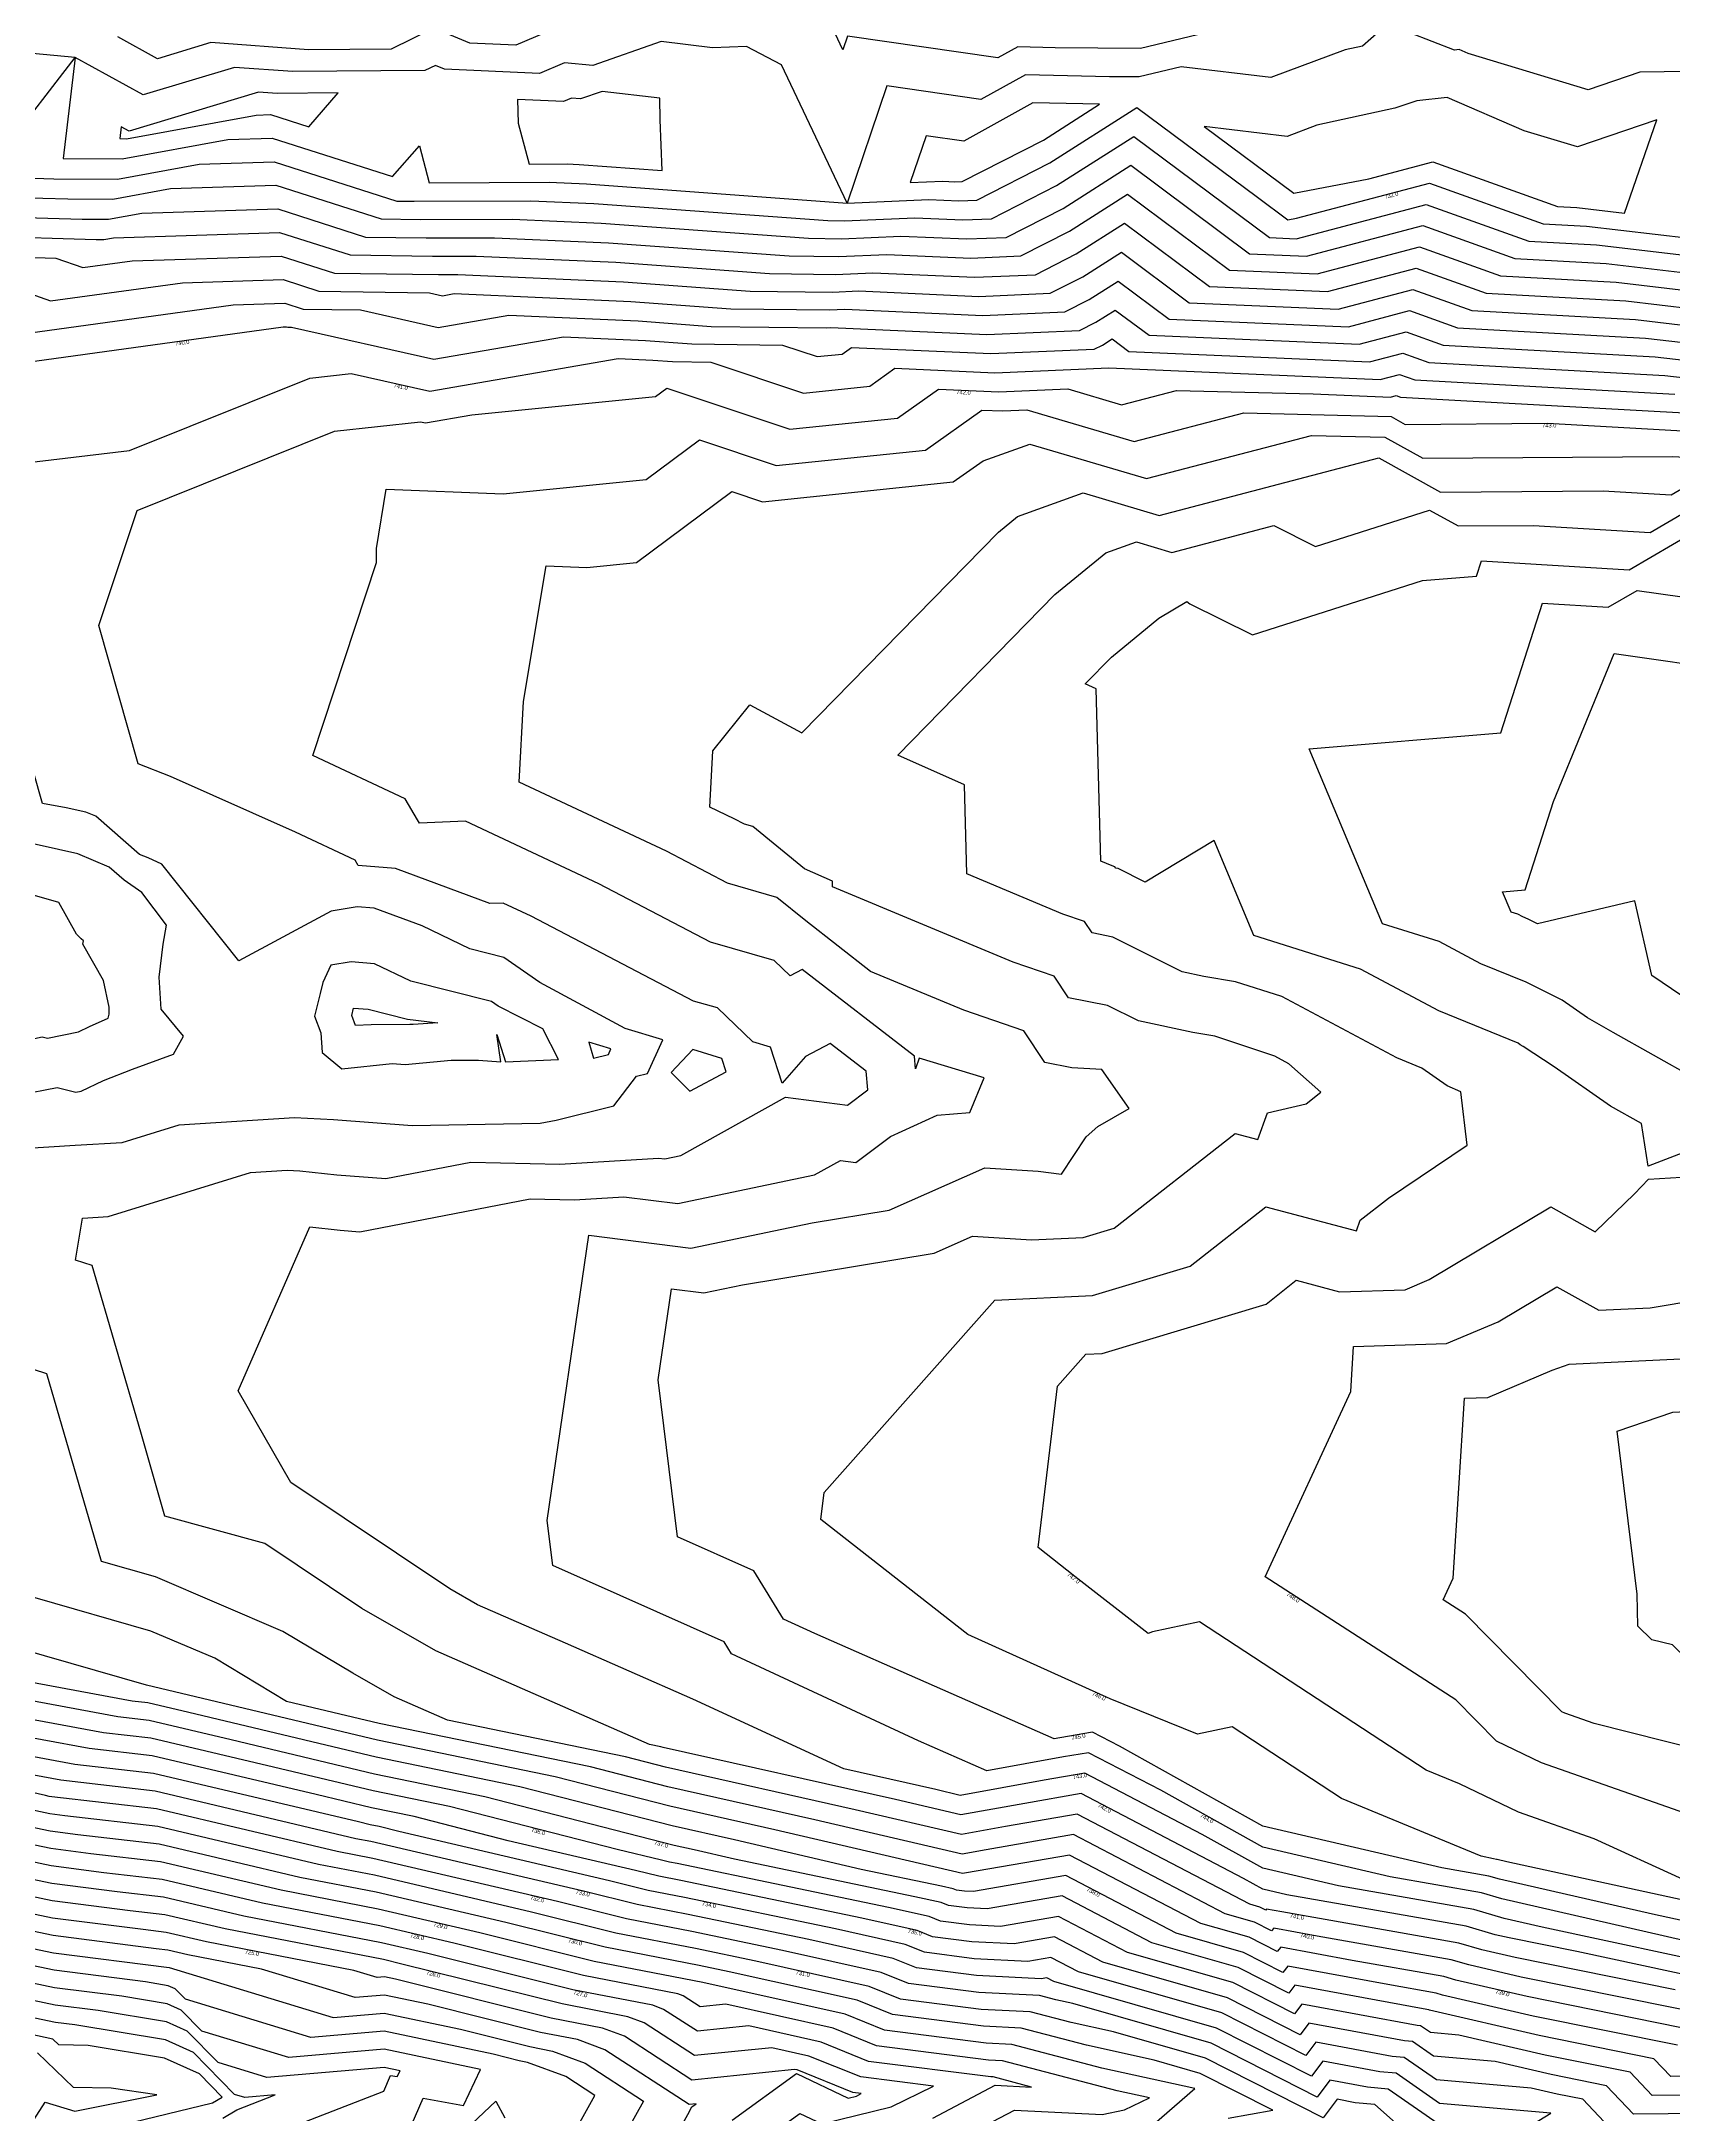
# Model space of a CAD drawing. Extents: x 1684434 to 1702565, y 997334 to 1000228.
# Drawn here: x 1699026.8 to 1699224.7, y 999294.9 to 999546.5 of the extents above; entities that cross this region are included whole.
import ezdxf

# ---------------------------------------------------------------- set-up
doc = ezdxf.new("R2010")
doc.units = 0
doc.layers.add('Default', color=7, linetype='Continuous')

msp = doc.modelspace()

# ---------------------------------------------------------------- linework, layer by layer
at = {"layer": 'Default'}
for points in [[(1699229.57, 999542.9), (1699220.66, 999542.8), (1699214.4, 999540.65), (1699199.83, 999545.07), (1699198.73, 999545.54), (1699198.17, 999545.48), (1699190.03, 999548.62), (1699187.03, 999545.95), (1699184.91, 999545.49), (1699175.9, 999542.13), (1699165.02, 999543.44), (1699159.93, 999542.22), (1699156.34, 999542.25), (1699146.12, 999542.47), (1699140.72, 999539.48), (1699129.32, 999541.13), (1699124.52, 999526.91), (1699116.55, 999543.69), (1699112.29, 999545.9), (1699108.15, 999545.77), (1699101.94, 999546.51), (1699093.67, 999543.62), (1699090.2, 999543.92), (1699087.19, 999542.65), (1699075.67, 999543.16), (1699074.58, 999543.62), (1699073.28, 999542.98), (1699057.24, 999542.86), (1699050.2, 999543.38), (1699039.12, 999540.03), (1699030.84, 999544.58), (1699029.4, 999532.32), (1699036.55, 999532.28), (1699049.36, 999534.61), (1699054.77, 999534.79), (1699069.35, 999530.12), (1699072.61, 999533.87), (1699073.8, 999529.37), (1699088.34, 999529.43), (1699092.89, 999529.23), (1699124.52, 999526.91), (1699134.42, 999527.35), (1699138.06, 999527.18), (1699140.22, 999527.28), (1699149.1, 999531.79), (1699159.66, 999538.51), (1699174.26, 999527.63), (1699177.96, 999524.88), (1699179.02, 999525.08), (1699195.14, 999529.33), (1699208.94, 999524.39), (1699214.2, 999524.11), (1699226.67, 999522.64)], [(1699089.35, 999548.2), (1699084.29, 999546.07), (1699078.73, 999546.31), (1699074.38, 999548.12), (1699069.17, 999545.58), (1699059.14, 999545.51), (1699047.3, 999546.38), (1699040.84, 999544.43), (1699036.01, 999547.08)], [(1699173.06, 999548.77), (1699160.07, 999545.66), (1699149.74, 999545.77), (1699145.19, 999545.86), (1699142.79, 999544.54), (1699124.55, 999547.18), (1699123.99, 999545.51), (1699123.06, 999547.48)], [(1699010.51, 999546.46), (1699005.4, 999545.65), (1699002.11, 999545.52), (1698991.42, 999545.47), (1698989.87, 999545.54), (1698986.81, 999545.25), (1698984.07, 999545.25), (1698980.41, 999545.24), (1698975.95, 999544.69), (1698974.55, 999537.99), (1698981.99, 999535.74), (1698983.43, 999535.62), (1698985.18, 999534.52), (1698991.89, 999534.34), (1699002, 999536.92), (1699005.93, 999537.06), (1699022.31, 999533.48), (1699030.84, 999544.58), (1699010.51, 999546.46)], [(1699055.34, 999540.22), (1699053.09, 999540.38), (1699037.41, 999535.63), (1699036.43, 999536.17), (1699036.26, 999534.73), (1699037.1, 999534.72), (1699052.83, 999537.59), (1699054.55, 999537.65), (1699059.19, 999536.16), (1699062.77, 999540.27), (1699055.34, 999540.22)], [(1699101.83, 999537.01), (1699101.76, 999539.64), (1699094.79, 999540.47), (1699092.16, 999539.55), (1699091.05, 999539.65), (1699090.09, 999539.24), (1699084.53, 999539.49), (1699084.61, 999536.59), (1699085.92, 999531.65), (1699090.55, 999531.67), (1699092, 999531.61), (1699102.07, 999530.87), (1699101.83, 999537.01)], [(1699147.04, 999539.07), (1699138.64, 999534.42), (1699134.08, 999535.08), (1699132.16, 999529.39), (1699136.12, 999529.57), (1699137.58, 999529.5), (1699138.44, 999529.54), (1699148.3, 999534.55), (1699155.13, 999538.9), (1699147.04, 999539.07)], [(1699213.1, 999533.72), (1699206.63, 999535.69), (1699197.28, 999539.73), (1699193.59, 999539.33), (1699190.92, 999538.42), (1699181.48, 999536.35), (1699177.87, 999535), (1699167.82, 999536.21), (1699178.7, 999528.1), (1699187.77, 999529.86), (1699195.55, 999531.91), (1699210.68, 999526.5), (1699213.01, 999526.37), (1699218.8, 999525.69), (1699222.73, 999537.03), (1699213.1, 999533.72)], [(1699025.83, 999529.95), (1699028.26, 999529.87), (1699036, 999529.83), (1699045.9, 999531.64), (1699054.98, 999531.93), (1699069.87, 999527.16), (1699071.97, 999527.13), (1699086.13, 999527.19), (1699093.79, 999526.86), (1699122.16, 999524.78), (1699124.16, 999524.75), (1699132.72, 999525.12), (1699138.55, 999524.86), (1699142, 999525.01), (1699149.9, 999529.03), (1699159.28, 999535), (1699175.75, 999522.73), (1699178.96, 999522.59), (1699194.74, 999526.75), (1699207.21, 999522.29), (1699215.39, 999521.84), (1699226.78, 999520.5)], [(1699023.91, 999527.59), (1699029.98, 999527.42), (1699035.44, 999527.38), (1699042.43, 999528.66), (1699055.2, 999529.07), (1699067.98, 999524.98), (1699072.71, 999524.91), (1699083.92, 999524.95), (1699094.68, 999524.48), (1699119.81, 999522.64), (1699123.8, 999522.59), (1699131.03, 999522.9), (1699139.03, 999522.55), (1699143.79, 999522.75), (1699150.69, 999526.26), (1699158.9, 999531.49), (1699173.31, 999520.75), (1699180.23, 999520.46), (1699194.33, 999524.17), (1699205.48, 999520.19), (1699216.58, 999519.58), (1699226.9, 999518.36)], [(1699021.98, 999525.24), (1699031.7, 999524.96), (1699034.89, 999524.94), (1699038.96, 999525.68), (1699055.42, 999526.21), (1699066.09, 999522.79), (1699073.45, 999522.68), (1699081.71, 999522.71), (1699095.57, 999522.1), (1699117.45, 999520.5), (1699123.44, 999520.43), (1699129.33, 999520.68), (1699139.52, 999520.23), (1699145.57, 999520.49), (1699151.49, 999523.5), (1699158.52, 999527.98), (1699170.87, 999518.78), (1699181.51, 999518.32), (1699193.93, 999521.59), (1699203.75, 999518.08), (1699217.77, 999517.31), (1699227.01, 999516.22)], [(1699020.06, 999522.89), (1699033.42, 999522.5), (1699034.33, 999522.49), (1699035.5, 999522.7), (1699055.63, 999523.34), (1699064.2, 999520.61), (1699074.19, 999520.45), (1699079.5, 999520.48), (1699096.46, 999519.73), (1699115.09, 999518.36), (1699123.08, 999518.26), (1699127.63, 999518.46), (1699140, 999517.91), (1699147.35, 999518.22), (1699152.28, 999520.73), (1699158.14, 999524.47), (1699168.44, 999516.8), (1699182.78, 999516.19), (1699193.52, 999519.02), (1699202.01, 999515.98), (1699218.96, 999515.05), (1699227.13, 999514.09)], [(1699018.14, 999520.54), (1699028.51, 999520.23), (1699031.77, 999519.08), (1699037.78, 999519.91), (1699055.85, 999520.48), (1699062.31, 999518.42), (1699074.93, 999518.23), (1699077.28, 999518.24), (1699097.36, 999517.35), (1699112.74, 999516.23), (1699122.72, 999516.1), (1699125.93, 999516.24), (1699140.49, 999515.59), (1699149.13, 999515.96), (1699153.08, 999517.97), (1699157.77, 999520.96), (1699166, 999514.82), (1699184.05, 999514.05), (1699193.12, 999516.44), (1699200.28, 999513.87), (1699220.15, 999512.79), (1699227.24, 999511.95)], [(1699019.18, 999518.1), (1699027.85, 999515.03), (1699043.89, 999517.24), (1699056.07, 999517.62), (1699060.42, 999516.23), (1699073.84, 999516.03), (1699075.41, 999515.67), (1699076.84, 999515.92), (1699098.25, 999514.98), (1699110.38, 999514.09), (1699122.36, 999513.94), (1699124.23, 999514.02), (1699140.97, 999513.27), (1699150.91, 999513.7), (1699153.87, 999515.2), (1699157.39, 999517.44), (1699163.56, 999512.84), (1699185.33, 999511.91), (1699192.71, 999513.86), (1699198.55, 999511.77), (1699221.34, 999510.52), (1699227.36, 999509.81)], [(1699023.94, 999510.97), (1699050, 999514.56), (1699056.28, 999514.76), (1699058.53, 999514.05), (1699065.46, 999513.94), (1699074.9, 999511.81), (1699083.47, 999513.29), (1699099.14, 999512.6), (1699108.02, 999511.95), (1699122, 999511.78), (1699122.53, 999511.8), (1699141.46, 999510.95), (1699152.69, 999511.44), (1699154.67, 999512.44), (1699157.01, 999513.93), (1699161.13, 999510.87), (1699186.6, 999509.78), (1699192.3, 999511.28), (1699196.82, 999509.67), (1699222.53, 999508.26), (1699227.47, 999507.68)], [(1699020.03, 999506.92), (1699056.1, 999511.89), (1699056.5, 999511.9), (1699056.64, 999511.86), (1699057.08, 999511.85), (1699074.38, 999507.96), (1699090.1, 999510.67), (1699100.04, 999510.23), (1699105.67, 999509.82), (1699116.64, 999509.68), (1699120.86, 999508.27), (1699123.88, 999508.58), (1699125.02, 999509.39), (1699141.94, 999508.64), (1699154.47, 999509.17), (1699155.46, 999509.68), (1699156.63, 999510.42), (1699158.69, 999508.89), (1699187.87, 999507.64), (1699191.9, 999508.7), (1699195.08, 999507.56), (1699223.71, 999505.99), (1699227.58, 999505.54)], [(1699022.86, 999495.15), (1699037.44, 999496.9), (1699059.31, 999505.68), (1699064.35, 999506.24), (1699073.87, 999504.1), (1699096.73, 999508.04), (1699100.93, 999507.85), (1699103.31, 999507.68), (1699107.95, 999507.62), (1699119.2, 999503.86), (1699127.25, 999504.7), (1699130.29, 999506.86), (1699142.43, 999506.32), (1699156.26, 999506.91), (1699189.14, 999505.5), (1699191.49, 999506.12), (1699193.35, 999505.46), (1699224.9, 999503.73)], [(1699232.4, 999310.55), (1699213.02, 999314.7), (1699204.8, 999316.36), (1699203.09, 999316.75), (1699199.61, 999317.78), (1699177.85, 999321.6), (1699174.93, 999322.28), (1699172.58, 999323.59), (1699152.87, 999333.88), (1699146.05, 999332.7), (1699138.3, 999331.3), (1699130.37, 999333.15), (1699102.2, 999339.47), (1699101.9, 999339.55), (1699100.54, 999339.83), (1699074.61, 999351.22), (1699065.61, 999356.36), (1699053.88, 999364.22), (1699041.74, 999367.57), (1699038.83, 999377.74), (1699032.91, 999397.98), (1699030.91, 999398.64), (1699031.75, 999403.71), (1699033.63, 999403.84), (1699034.84, 999403.9), (1699052.14, 999409.27), (1699056.59, 999409.55), (1699058.09, 999409.48), (1699062.58, 999408.98), (1699068.54, 999408.52), (1699078.87, 999410.53), (1699089.66, 999410.26), (1699101.62, 999411.01), (1699102.39, 999410.91), (1699104.34, 999411.32), (1699117.03, 999418.39), (1699124.54, 999417.45), (1699127, 999419.3), (1699126.79, 999421.56), (1699122.46, 999424.91), (1699119.43, 999423.33), (1699116.63, 999420.09), (1699115.21, 999424.47), (1699113.05, 999425.12), (1699108.77, 999429.23), (1699105.88, 999430.07), (1699086.17, 999440.36), (1699082.76, 999441.96), (1699081.16, 999441.9), (1699069.73, 999446.15), (1699065.17, 999446.52), (1699064.81, 999447.15), (1699057.58, 999450.55), (1699042.43, 999457.3), (1699038.51, 999458.86), (1699033.73, 999475.63), (1699038.36, 999489.6), (1699062.31, 999499.22), (1699072.75, 999500.37), (1699073.35, 999500.24), (1699078.99, 999501.21), (1699101.27, 999503.42), (1699102.63, 999504.44), (1699117.54, 999499.46), (1699130.62, 999500.82), (1699135.57, 999504.33), (1699142.91, 999504), (1699151.28, 999504.36), (1699157.78, 999502.43), (1699164.44, 999504.18), (1699181.02, 999503.77), (1699190.42, 999503.37), (1699191.09, 999503.54), (1699191.62, 999503.35), (1699226.09, 999501.47)], [(1699232.56, 999312.58), (1699208.83, 999317.67), (1699204.19, 999318.73), (1699200.53, 999319.8), (1699184.11, 999322.69), (1699174.93, 999324.83), (1699167.57, 999328.93), (1699153.33, 999336.37), (1699148.4, 999335.51), (1699138.23, 999333.67), (1699135.26, 999334.37), (1699124.1, 999336.87), (1699105.8, 999345.34), (1699090.34, 999352.13), (1699079.67, 999356.81), (1699076.3, 999358.74), (1699057.02, 999371.65), (1699050.63, 999382.77), (1699059.32, 999402.66), (1699062.98, 999402.25), (1699065.37, 999402.07), (1699086.03, 999406.08), (1699091.42, 999405.95), (1699097.4, 999406.32), (1699103.97, 999405.49), (1699120.53, 999408.96), (1699123.7, 999410.72), (1699125.57, 999410.49), (1699129.75, 999413.63), (1699135.41, 999416.22), (1699139.4, 999416.54), (1699141.11, 999420.75), (1699133.22, 999423.13), (1699132.8, 999421.85), (1699132.66, 999423.38), (1699119.05, 999433.91), (1699117.57, 999433.14), (1699115.63, 999434.99), (1699107.94, 999437.22), (1699094.39, 999444.3), (1699078.19, 999451.88), (1699072.61, 999451.67), (1699072.37, 999452.04), (1699070.88, 999454.62), (1699059.7, 999459.88), (1699067.41, 999483.27), (1699067.4, 999484.99), (1699068.59, 999492.18), (1699082.78, 999491.63), (1699100.11, 999493.35), (1699106.57, 999498.17), (1699115.88, 999495.05), (1699134, 999496.94), (1699140.84, 999501.79), (1699143.4, 999501.68), (1699146.31, 999501.81), (1699159.3, 999497.96), (1699172.62, 999501.44), (1699190.48, 999501), (1699192.21, 999500.05), (1699209.46, 999500.18), (1699227.28, 999499.2)], [(1699225.95, 999316.07), (1699203.91, 999321.11), (1699201.44, 999321.83), (1699190.38, 999323.78), (1699174.93, 999327.38), (1699162.55, 999334.28), (1699153.79, 999338.85), (1699150.76, 999338.33), (1699141.46, 999336.64), (1699133.15, 999340.3), (1699110.49, 999350.83), (1699109.58, 999352.3), (1699088.78, 999361.56), (1699088.1, 999367.01), (1699093.18, 999401.64), (1699105.54, 999400.06), (1699120.27, 999403.15), (1699129.58, 999404.68), (1699141.22, 999409.84), (1699147.66, 999409.43), (1699150.5, 999409.06), (1699153.48, 999413.58), (1699154.9, 999414.85), (1699158.7, 999417.04), (1699155.39, 999421.76), (1699151.76, 999421.97), (1699148.49, 999422.61), (1699145.93, 999426.47), (1699138.65, 999428.95), (1699127.35, 999433.67), (1699119.48, 999439.8), (1699115.97, 999442.65), (1699109.99, 999444.38), (1699102.6, 999448.24), (1699084.7, 999456.62), (1699085.25, 999466.44), (1699087.98, 999482.87), (1699092.91, 999482.68), (1699098.94, 999483.28), (1699110.5, 999491.89), (1699114.23, 999490.65), (1699137.37, 999493.06), (1699141, 999495.63), (1699146.67, 999497.67), (1699160.82, 999493.48), (1699180.81, 999498.71), (1699189.74, 999498.49), (1699194.34, 999495.94), (1699224.62, 999496.17), (1699226.98, 999496.03)], [(1699233.36, 999316.81), (1699222.19, 999319.24), (1699203.63, 999323.49), (1699202.35, 999323.86), (1699196.64, 999324.87), (1699174.93, 999329.93), (1699157.53, 999339.62), (1699154.25, 999341.34), (1699153.11, 999341.14), (1699149.62, 999340.51), (1699120.57, 999353.3), (1699116.79, 999355.05), (1699113.18, 999360.93), (1699103.93, 999365.04), (1699101.56, 999384.11), (1699103.18, 999395.14), (1699107.12, 999394.64), (1699111.81, 999395.62), (1699135.06, 999399.45), (1699139.72, 999401.52), (1699146.88, 999401.07), (1699153.13, 999401.36), (1699156.89, 999402.49), (1699171.56, 999414), (1699174.31, 999413.27), (1699175.5, 999416.49), (1699180.17, 999417.59), (1699181.96, 999419), (1699178.07, 999422.46), (1699176.39, 999423.37), (1699169.12, 999425.82), (1699166.42, 999426.27), (1699159.83, 999427.66), (1699156.1, 999429.54), (1699151.35, 999430.47), (1699149.61, 999433.1), (1699144.65, 999434.79), (1699122.74, 999443.94), (1699122.72, 999444.62), (1699119.34, 999446.13), (1699113.04, 999451.25), (1699112.04, 999451.54), (1699110.81, 999452.18), (1699107.83, 999453.58), (1699108.21, 999460.45), (1699112.7, 999466.01), (1699119.02, 999462.61), (1699142.84, 999486.97), (1699145.16, 999488.87), (1699153.13, 999491.73), (1699162.35, 999489), (1699188.99, 999495.98), (1699196.48, 999491.84), (1699216.2, 999491.99), (1699224.44, 999491.49), (1699229.17, 999494.25)], [(1699234.29, 999319.13), (1699204.51, 999325.6), (1699203.35, 999325.87), (1699203.27, 999325.89), (1699202.91, 999325.96), (1699201.42, 999326.3), (1699184.48, 999333.29), (1699171.22, 999341.98), (1699166.99, 999341.08), (1699156.41, 999345.39), (1699139.12, 999353.2), (1699133.19, 999357.83), (1699121.32, 999367.15), (1699121.71, 999370.41), (1699142.4, 999393.78), (1699154.28, 999394.33), (1699166.1, 999397.89), (1699175.27, 999405.09), (1699186.27, 999402.18), (1699186.75, 999403.46), (1699190.18, 999406.16), (1699199.73, 999412.57), (1699198.96, 999419.05), (1699197.3, 999419.78), (1699194.23, 999421.92), (1699191.17, 999423.17), (1699177.21, 999430.63), (1699171.62, 999432.4), (1699167.76, 999433.05), (1699165.12, 999433.61), (1699156.73, 999437.84), (1699154.22, 999438.33), (1699153.29, 999439.73), (1699150.66, 999440.63), (1699139.02, 999445.49), (1699138.72, 999456.3), (1699130.64, 999459.91), (1699149.69, 999479.4), (1699155.89, 999484.46), (1699159.59, 999485.79), (1699163.87, 999484.52), (1699176.24, 999487.76), (1699181.33, 999485.24), (1699195.13, 999489.66), (1699198.61, 999487.73), (1699207.77, 999487.8), (1699221.9, 999486.95), (1699230.01, 999491.68)], [(1699227.96, 999412.46), (1699221.68, 999410.02), (1699220.84, 999415.21), (1699217.09, 999417.33), (1699210.28, 999422.07), (1699206.5, 999424.55), (1699206.16, 999424.77), (1699205.88, 999424.97), (1699196.26, 999428.87), (1699186.76, 999433.95), (1699173.85, 999438.04), (1699169.02, 999449.57), (1699160.65, 999444.48), (1699157.37, 999446.14), (1699157.08, 999446.19), (1699156.97, 999446.36), (1699156.66, 999446.46), (1699155.29, 999447.03), (1699154.72, 999467.97), (1699153.38, 999468.58), (1699156.55, 999471.82), (1699162.29, 999476.52), (1699165.71, 999478.54), (1699166.07, 999478.27), (1699173.67, 999474.5), (1699194.3, 999481.1), (1699200.85, 999481.64), (1699201.45, 999483.49), (1699219.36, 999482.41), (1699227.24, 999487)], [(1699232.11, 999417.98), (1699217.44, 999426.26), (1699214.31, 999428.03), (1699211.23, 999430.16), (1699206.87, 999432.34), (1699201.36, 999434.58), (1699196.31, 999437.28), (1699189.45, 999439.45), (1699180.55, 999460.68), (1699203.79, 999462.61), (1699208.86, 999478.35), (1699216.83, 999477.87), (1699220.32, 999479.91), (1699231.52, 999478.33)], [(1699023.81, 999412.12), (1699030.84, 999412.59), (1699036.56, 999412.9), (1699043.48, 999415.05), (1699057.46, 999415.92), (1699062.18, 999415.7), (1699071.72, 999414.97), (1699087.28, 999415.23), (1699089.2, 999415.6), (1699096.19, 999417.35), (1699098.95, 999420.95), (1699100.3, 999421.29), (1699102.13, 999425.34), (1699097.58, 999426.72), (1699087.24, 999432.3), (1699082.87, 999435.37), (1699078.74, 999436.42), (1699072.95, 999439.18), (1699067.13, 999441.35), (1699065.05, 999441.52), (1699061.9, 999440.96), (1699050.7, 999434.93), (1699041.38, 999446.69), (1699039.7, 999447.43), (1699038.64, 999447.85), (1699033.35, 999452.49), (1699032.13, 999453.01), (1699029.78, 999453.53), (1699026.89, 999454.06), (1699021.25, 999473.83)], [(1699225.75, 999430.7), (1699222.13, 999433.18), (1699220.07, 999442.21), (1699208.23, 999439.45), (1699207.1, 999440.02), (1699206.45, 999440.28), (1699205.86, 999440.6), (1699205.05, 999440.85), (1699204.01, 999443.34), (1699206.74, 999443.57), (1699210.19, 999454.3), (1699217.54, 999472.24), (1699232.24, 999470.16)], [(1699024.11, 999418.67), (1699028.68, 999419.59), (1699030.95, 999419.01), (1699031.58, 999419.14), (1699034.3, 999420.44), (1699037.79, 999421.79), (1699042.78, 999423.64), (1699043.98, 999425.81), (1699041.3, 999429.08), (1699041.06, 999432.95), (1699041.52, 999436.97), (1699041.94, 999439.29), (1699038.95, 999443.23), (1699036.81, 999444.72), (1699034.99, 999446.31), (1699031.16, 999447.95), (1699023.78, 999449.59)], [(1699025.54, 999425.46), (1699026.85, 999425.72), (1699027.49, 999425.55), (1699031.24, 999426.33), (1699032.61, 999426.98), (1699034.85, 999428), (1699034.99, 999428.48), (1699034.98, 999429.32), (1699034.31, 999432.57), (1699031.79, 999436.99), (1699031.88, 999437.39), (1699031.57, 999437.6), (1699031.01, 999438.19), (1699028.88, 999442.04), (1699021.05, 999444.27)], [(1699083.07, 999422.68), (1699089.49, 999422.96), (1699087.59, 999426.71), (1699082.15, 999429.44), (1699081.35, 999430), (1699071.59, 999432.48), (1699067.16, 999434.59), (1699064.32, 999434.81), (1699061.85, 999434.44), (1699060.88, 999432.3), (1699060.58, 999430.97), (1699059.89, 999428.25), (1699060.66, 999426.21), (1699060.81, 999423.82), (1699063.2, 999421.86), (1699069.29, 999422.48), (1699070.88, 999422.36), (1699076.46, 999422.91), (1699079.78, 999422.9), (1699082.47, 999422.71), (1699082.02, 999426), (1699083.07, 999422.68)], [(1699071.45, 999427.22), (1699066.77, 999427.19), (1699064.86, 999427.11), (1699064.4, 999428.33), (1699064.6, 999429.22), (1699066.38, 999429.08), (1699071.15, 999427.85), (1699074.85, 999427.44), (1699071.87, 999427.23), (1699071.45, 999427.22)], [(1699093.15, 999425.07), (1699093.74, 999423.13), (1699095.54, 999423.58), (1699095.84, 999424.25), (1699093.15, 999425.07)], [(1699105.79, 999424.17), (1699103.14, 999421.41), (1699105.42, 999419.12), (1699109.82, 999421.47), (1699109.29, 999423.11), (1699105.79, 999424.17)], [(1699225.91, 999323.46), (1699215.12, 999328.41), (1699205.94, 999331.63), (1699198.77, 999335.05), (1699194.73, 999336.71), (1699167.24, 999354.71), (1699161.54, 999353.5), (1699161.01, 999353.3), (1699152.11, 999360.25), (1699147.66, 999363.74), (1699150, 999383.32), (1699153.45, 999387.21), (1699155.43, 999387.31), (1699175.31, 999393.3), (1699178.98, 999396.18), (1699184.24, 999394.79), (1699192.19, 999395.03), (1699195.11, 999396.26), (1699209.85, 999405.08), (1699215.25, 999402.07), (1699220.03, 999406.68), (1699221.7, 999408.44), (1699231.05, 999409.03)], [(1699227.75, 999330.96), (1699208.74, 999337.63), (1699203.27, 999340.24), (1699198.32, 999345.25), (1699175.2, 999360.19), (1699185.59, 999382.69), (1699185.94, 999388.14), (1699197.2, 999388.49), (1699203.46, 999391.14), (1699210.58, 999395.4), (1699215.69, 999392.55), (1699221.91, 999392.85), (1699233.95, 999394.84)], [(1699224.96, 999310.07), (1699205.52, 999313.99), (1699201.5, 999314.92), (1699198.7, 999315.75), (1699177.21, 999319.53), (1699175.38, 999319.86), (1699175.29, 999319.75), (1699174.57, 999320.12), (1699173.34, 999320.47), (1699152.41, 999331.4), (1699143.7, 999329.89), (1699138.37, 999328.92), (1699125.48, 999331.93), (1699102.47, 999337.1), (1699097.63, 999338.34), (1699076.02, 999342.78), (1699069.54, 999345.63), (1699064.55, 999348.48), (1699056.05, 999353.57), (1699040.58, 999360.19), (1699034.06, 999362.06), (1699027.41, 999384.81), (1699017.91, 999387.91)], [(1699232.27, 999338.05), (1699215.11, 999342.38), (1699211.54, 999343.63), (1699211.2, 999343.79), (1699199.5, 999355.65), (1699196.79, 999357.4), (1699198.01, 999360.04), (1699199.38, 999381.86), (1699202.2, 999381.94), (1699210.02, 999385.26), (1699212.1, 999385.98), (1699226.49, 999386.68)], [(1699237.75, 999339.07), (1699224.61, 999351.92), (1699222.12, 999352.55), (1699220.41, 999354.2), (1699220.32, 999358.09), (1699217.9, 999377.86), (1699224.67, 999380.19), (1699231.07, 999380.5)], [(1699230.98, 999306.64), (1699206.25, 999311.62), (1699199.91, 999313.09), (1699197.79, 999313.72), (1699181.5, 999316.58), (1699176.24, 999317.56), (1699175.99, 999317.23), (1699173.91, 999318.28), (1699170.37, 999319.3), (1699151.95, 999328.92), (1699141.35, 999327.07), (1699138.44, 999326.55), (1699120.59, 999330.71), (1699102.73, 999334.72), (1699093.35, 999337.13), (1699067.73, 999342.4), (1699056.51, 999345.07), (1699047.78, 999350.3), (1699040.05, 999353.61), (1699026, 999357.64)], [(1699228.11, 999304.99), (1699206.98, 999309.25), (1699198.32, 999311.26), (1699196.87, 999311.69), (1699185.78, 999313.64), (1699177.09, 999315.25), (1699176.68, 999314.71), (1699173.25, 999316.45), (1699167.4, 999318.12), (1699151.49, 999326.43), (1699138.99, 999324.26), (1699138.51, 999324.17), (1699115.71, 999329.5), (1699103, 999332.35), (1699089.08, 999335.92), (1699067.54, 999340.35), (1699039.51, 999347.03), (1699017.94, 999353.22)], [(1699225.24, 999303.35), (1699207.71, 999306.89), (1699196.73, 999309.43), (1699195.96, 999309.66), (1699190.07, 999310.7), (1699177.94, 999312.94), (1699177.37, 999312.19), (1699172.59, 999314.61), (1699164.43, 999316.95), (1699151.04, 999323.95), (1699139.84, 999322), (1699138.75, 999322.05), (1699137.75, 999322.18), (1699137.36, 999322.34), (1699135.95, 999322.66), (1699126.22, 999324.68), (1699110.82, 999328.28), (1699103.26, 999329.98), (1699084.81, 999334.72), (1699067.36, 999338.3), (1699044.65, 999343.71), (1699039.68, 999344.89), (1699037.78, 999345.11), (1699014.05, 999349.49)], [(1699232.34, 999299.62), (1699224.43, 999299.53), (1699222.37, 999301.71), (1699208.44, 999304.52), (1699195.14, 999307.6), (1699195.05, 999307.63), (1699194.36, 999307.75), (1699178.8, 999310.63), (1699178.07, 999309.66), (1699171.93, 999312.78), (1699161.46, 999315.78), (1699150.58, 999321.46), (1699141.48, 999319.88), (1699139.04, 999320), (1699136.78, 999320.29), (1699135.9, 999320.65), (1699132.73, 999321.36), (1699110.83, 999325.92), (1699105.93, 999327.06), (1699103.53, 999327.6), (1699080.54, 999333.51), (1699067.18, 999336.25), (1699049.79, 999340.4), (1699039.85, 999342.75), (1699036.04, 999343.19), (1699016.41, 999346.82)], [(1699232.4, 999297.37), (1699222.16, 999297.24), (1699219.49, 999300.07), (1699209.17, 999302.15), (1699198.72, 999304.57), (1699195.25, 999304.88), (1699194.07, 999305.7), (1699193.63, 999305.74), (1699179.65, 999308.32), (1699178.76, 999307.14), (1699171.27, 999310.94), (1699158.49, 999314.6), (1699150.12, 999318.98), (1699143.12, 999317.76), (1699139.33, 999317.95), (1699135.82, 999318.4), (1699134.44, 999318.96), (1699129.51, 999320.06), (1699103.89, 999325.4), (1699102.96, 999325.58), (1699101.97, 999325.82), (1699096.59, 999327.08), (1699076.27, 999332.3), (1699067, 999334.2), (1699054.93, 999337.08), (1699040.02, 999340.6), (1699034.31, 999341.26), (1699018.76, 999344.14)], [(1699232.46, 999295.11), (1699219.9, 999294.96), (1699216.62, 999298.42), (1699209.9, 999299.78), (1699203.09, 999301.36), (1699195.62, 999302.01), (1699193.08, 999303.78), (1699192.13, 999303.86), (1699180.51, 999306.01), (1699179.45, 999304.62), (1699170.62, 999309.1), (1699155.52, 999313.43), (1699149.66, 999316.49), (1699144.76, 999315.64), (1699139.62, 999315.9), (1699134.85, 999316.51), (1699132.99, 999317.26), (1699126.29, 999318.76), (1699104.33, 999323.33), (1699101.65, 999323.85), (1699098.82, 999324.56), (1699083.36, 999328.17), (1699071.99, 999331.09), (1699066.81, 999332.16), (1699060.07, 999333.76), (1699040.2, 999338.46), (1699032.57, 999339.34), (1699021.12, 999341.46)], [(1699196.74, 999293.43), (1699190.12, 999298.03), (1699187.63, 999298.25), (1699183.07, 999299.09), (1699181.53, 999297.05), (1699168.64, 999303.6), (1699151.88, 999308.4), (1699149.83, 999308.86), (1699147.84, 999309.38), (1699140.49, 999309.75), (1699131.95, 999310.84), (1699128.62, 999312.19), (1699116.64, 999314.86), (1699105.66, 999317.15), (1699097.74, 999318.69), (1699089.38, 999320.77), (1699066.95, 999326.01), (1699062.65, 999326.85), (1699040.71, 999332.04), (1699028.03, 999333.5), (1699027.72, 999333.54), (1699027.25, 999333.64), (1699008.97, 999337.81)], [(1699217.63, 999292.67), (1699213.75, 999296.78), (1699210.63, 999297.41), (1699207.47, 999298.14), (1699196, 999299.15), (1699192.09, 999301.86), (1699190.63, 999301.99), (1699181.36, 999303.7), (1699180.15, 999302.1), (1699169.96, 999307.27), (1699152.55, 999312.26), (1699149.2, 999314.01), (1699146.4, 999313.52), (1699139.91, 999313.85), (1699133.88, 999314.62), (1699131.53, 999315.57), (1699123.08, 999317.46), (1699104.77, 999321.27), (1699100.35, 999322.13), (1699095.67, 999323.3), (1699070.12, 999329.27), (1699067.72, 999329.88), (1699066.63, 999330.11), (1699065.21, 999330.45), (1699040.37, 999336.32), (1699030.83, 999337.42), (1699023.47, 999338.78)], [(1699200.99, 999289.66), (1699209.86, 999295.1), (1699196.37, 999296.29), (1699191.11, 999299.94), (1699189.13, 999300.12), (1699182.22, 999301.4), (1699180.84, 999299.58), (1699169.3, 999305.43), (1699149.58, 999311.08), (1699148.74, 999311.52), (1699148.04, 999311.4), (1699140.2, 999311.8), (1699132.92, 999312.73), (1699130.07, 999313.88), (1699119.86, 999316.16), (1699105.21, 999319.21), (1699099.04, 999320.41), (1699092.53, 999322.04), (1699066.74, 999328.06), (1699064.92, 999328.41), (1699040.54, 999334.18), (1699029.1, 999335.5), (1699025.83, 999336.1)], [(1699191.37, 999293.6), (1699188.51, 999296.16), (1699186.13, 999296.37), (1699183.93, 999296.78), (1699182.23, 999294.53), (1699167.98, 999301.76), (1699156.8, 999304.97), (1699151.69, 999306.1), (1699146.71, 999307.4), (1699140.77, 999307.7), (1699130.98, 999308.95), (1699127.16, 999310.49), (1699113.42, 999313.56), (1699106.1, 999315.08), (1699096.44, 999316.96), (1699086.23, 999319.51), (1699067.17, 999323.97), (1699060.38, 999325.28), (1699040.88, 999329.9), (1699029.61, 999331.2), (1699027.78, 999331.43), (1699024.93, 999332.03)], [(1699170.74, 999294.48), (1699176.14, 999295.45), (1699167.32, 999299.93), (1699161.73, 999301.53), (1699153.55, 999303.34), (1699145.59, 999305.42), (1699141.06, 999305.65), (1699130.02, 999307.06), (1699125.7, 999308.8), (1699110.2, 999312.26), (1699106.54, 999313.02), (1699095.13, 999315.24), (1699083.08, 999318.25), (1699067.38, 999321.92), (1699058.12, 999323.72), (1699041.05, 999327.75), (1699031.19, 999328.89), (1699027.84, 999329.32), (1699022.61, 999330.42)], [(1699140.39, 999293.14), (1699144.79, 999295.46), (1699155.44, 999294.94), (1699158.14, 999295.52), (1699161.18, 999296.96), (1699157.27, 999297.83), (1699143.34, 999301.47), (1699141.64, 999301.55), (1699128.08, 999303.28), (1699122.79, 999305.42), (1699109.77, 999308.32), (1699106.66, 999308), (1699104.61, 999309.33), (1699103.95, 999309.57), (1699092.52, 999311.8), (1699076.78, 999315.73), (1699067.81, 999317.82), (1699053.58, 999320.59), (1699041.39, 999323.47), (1699034.35, 999324.28), (1699027.95, 999325.1), (1699017.98, 999327.2)], [(1699161.74, 999293.8), (1699166.66, 999298.09), (1699155.41, 999300.58), (1699144.46, 999303.44), (1699141.35, 999303.6), (1699129.05, 999305.17), (1699124.24, 999307.11), (1699106.99, 999310.96), (1699093.83, 999313.52), (1699079.93, 999316.99), (1699067.6, 999319.87), (1699055.85, 999322.15), (1699041.22, 999325.61), (1699032.77, 999326.59), (1699027.89, 999327.21), (1699020.29, 999328.81)], [(1699134.91, 999294.51), (1699142.45, 999298.49), (1699146.87, 999298.27), (1699142.21, 999299.49), (1699141.93, 999299.5), (1699127.11, 999301.39), (1699121.33, 999303.72), (1699112.56, 999305.68), (1699106.33, 999305.04), (1699102.23, 999307.69), (1699100.91, 999308.19), (1699091.22, 999310.07), (1699073.63, 999314.46), (1699068.02, 999315.77), (1699051.32, 999319.02), (1699041.56, 999321.33), (1699035.93, 999321.98), (1699028.01, 999322.99), (1699015.66, 999325.58)], [(1699110.55, 999294.26), (1699118.35, 999299.9), (1699124.63, 999296.94), (1699125.62, 999297.18), (1699126.22, 999297.48), (1699125.18, 999297.61), (1699118.42, 999300.34), (1699118.13, 999300.4), (1699105.67, 999299.12), (1699097.48, 999304.43), (1699094.84, 999305.42), (1699088.61, 999306.63), (1699069.7, 999311.35), (1699068.38, 999311.63), (1699067.49, 999311.55), (1699064.65, 999312.42), (1699046.78, 999315.89), (1699041.9, 999317.04), (1699039.09, 999317.37), (1699028.12, 999318.77), (1699011.02, 999322.36)], [(1699115.46, 999292.66), (1699118.75, 999295.05), (1699121.41, 999293.8), (1699129.85, 999295.86), (1699134.98, 999298.38), (1699126.15, 999299.5), (1699119.87, 999302.03), (1699115.35, 999303.04), (1699106, 999302.08), (1699099.86, 999306.06), (1699097.88, 999306.8), (1699089.91, 999308.35), (1699070.48, 999313.2), (1699068.24, 999313.73), (1699049.05, 999317.46), (1699041.73, 999319.19), (1699037.51, 999319.67), (1699028.07, 999320.88), (1699013.34, 999323.97)], [(1699006.39, 999319.14), (1699028.24, 999314.55), (1699042.25, 999312.76), (1699062.14, 999306.7), (1699068.35, 999307.24), (1699077.6, 999305.28), (1699086, 999303.18), (1699088.77, 999302.64), (1699092.73, 999301.16), (1699099.8, 999296.57), (1699094.13, 999286.39)], [(1699097.21, 999280.64), (1699105.18, 999294.95), (1699105.65, 999295.85), (1699106.19, 999296.24), (1699105.34, 999296.16), (1699095.11, 999302.79), (1699091.81, 999304.03), (1699087.31, 999304.9), (1699073.65, 999308.32), (1699068.37, 999309.44), (1699064.81, 999309.13), (1699053.45, 999312.59), (1699044.51, 999314.33), (1699042.08, 999314.9), (1699040.67, 999315.06), (1699028.18, 999316.66), (1699008.71, 999320.75)], [(1699091.06, 999292.14), (1699093.89, 999297.23), (1699090.36, 999299.53), (1699085.74, 999301.26), (1699084.7, 999301.46), (1699081.55, 999302.25), (1699068.34, 999305.05), (1699059.46, 999304.28), (1699044.23, 999308.92), (1699042.98, 999310.19), (1699042.14, 999310.56), (1699039.38, 999311.02), (1699028.29, 999312.44), (1699004.07, 999317.53)], [(1699068.15, 999285.56), (1699073.06, 999296.91), (1699077.98, 999296.03), (1699080.02, 999300.38), (1699068.33, 999302.86), (1699056.78, 999301.85), (1699046.21, 999305.07), (1699043.72, 999307.61), (1699042.03, 999308.37), (1699036.52, 999309.29), (1699028.35, 999310.33), (1699002.53, 999315.76)], [(1699051.3, 999291.18), (1699068.29, 999297.78), (1699069.11, 999299.67), (1699069.93, 999299.53), (1699070.27, 999300.25), (1699068.32, 999300.66), (1699054.1, 999299.43), (1699048.2, 999301.23), (1699044.45, 999305.04), (1699041.92, 999306.17), (1699033.66, 999307.55), (1699028.41, 999308.22), (1699011.81, 999311.71)], [(1699031.03, 999292.34), (1699047.52, 999296.35), (1699048.7, 999297.06), (1699045.92, 999299.89), (1699041.7, 999301.78), (1699032.45, 999303.33), (1699028.87, 999303.39), (1699028.14, 999304.09), (1699015.81, 999306.74)], [(1699048.77, 999294.5), (1699050.48, 999295.52), (1699055.12, 999297.33), (1699051.43, 999297.01), (1699050.18, 999297.38), (1699045.19, 999302.46), (1699041.81, 999303.98), (1699030.8, 999305.82), (1699028.47, 999306.11), (1699021.09, 999307.66)], [(1699025.49, 999293.72), (1699027.2, 999296.43), (1699030.8, 999295.33), (1699040.78, 999297.33), (1699035.24, 999298.13), (1699030.65, 999298.22), (1699026.3, 999302.44)], [(1699078.98, 999293.79), (1699081.9, 999296.57), (1699082.98, 999294.53)]]:
    msp.add_lwpolyline(points, dxfattribs=at)

# ---------------------------------------------------------------- texts
for s, rotation, p in [(' 732.0', 14.7619, (1699189.56, 999527.34)), (' 740.0', 7.8518, (1699042.84, 999509.56)), (' 741.0', 347.3081, (1699069.27, 999504.62)), (' 742.0', 357.4366, (1699137.56, 999503.74)), (' 743.0', 0.4279, (1699208.62, 999499.67)), (' 747.0', 321.8616, (1699150.98, 999360.49)), (' 748.0', 327.122, (1699177.58, 999358.06)), (' 746.0', 335.6861, (1699153.98, 999345.93)), (' 745.0', 10.2654, (1699151.56, 999340.35)), (' 743.0', 9.8578, (1699151.73, 999335.58)), (' 742.0', 332.4246, (1699154.67, 999332.38)), (' 736.0', 345.5939, (1699085.94, 999329.3)), (' 744.0', 330.8553, (1699167.09, 999331.17)), (' 737.0', 345.5939, (1699100.86, 999327.77)), (' 732.0', 346.8496, (1699085.83, 999321.09)), (' 733.0', 346.8496, (1699091.34, 999321.8)), (' 738.0', 332.4246, (1699153.31, 999322.2)), (' 734.0', 348.2297, (1699106.66, 999320.37)), (' 741.0', 350.0254, (1699177.98, 999318.88)), (' 728.0', 346.8496, (1699071.25, 999316.5)), (' 729.0', 346.8496, (1699074.08, 999317.84)), (' 735.0', 347.4227, (1699131.63, 999317.05)), (' 740.0', 349.5163, (1699179.22, 999316.5)), (' 725.0', 348.9993, (1699051.23, 999314.52)), (' 730.0', 345.9826, (1699090.42, 999315.9)), (' 726.0', 345.9826, (1699073.22, 999312)), (' 731.0', 347.4227, (1699118.04, 999312.02)), (' 727.0', 345.9826, (1699091.06, 999309.6)), (' 739.0', 346.9367, (1699202.91, 999309.69))]:
    msp.add_text(s, height=0.5, rotation=rotation, dxfattribs=at).set_placement(p)

doc.saveas('drawing.dxf')
